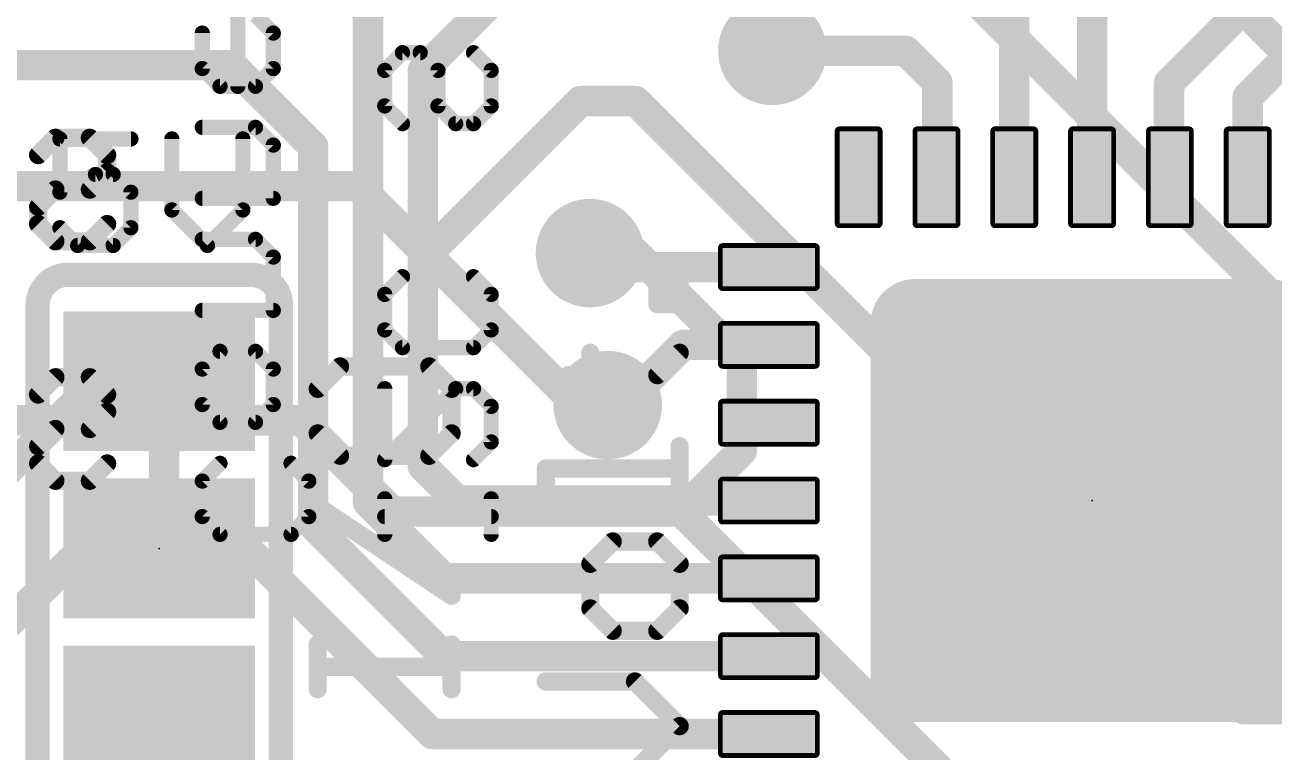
# Model space of a CAD drawing. Extents: x -0.1 to 65, y -0.1 to 31.1.
# Drawn here: x 12.04 to 22.48, y 9.29 to 15.37 of the extents above; entities that cross this region are included whole.
import ezdxf

# ---------------------------------------------------------------- set-up
doc = ezdxf.new("R2010")
doc.units = 0
for name, color, linetype in [('1', 12, 'CONTINUOUS'), ('16', 5, 'CONTINUOUS'), ('18', 110, 'CONTINUOUS'), ('21', 40, 'CONTINUOUS'), ('22', 6, 'CONTINUOUS'), ('23', 40, 'CONTINUOUS')]:
    doc.layers.add(name, color=color, linetype=linetype)

# ---------------------------------------------------------------- blocks, each defined once
blk = doc.blocks.new('RECT136000X64000R20')
at = {"const_width": 0.04}
blk.add_lwpolyline([(0.405, -0.16), (0.405, 0.16, 0.4142), (0.385, 0.18), (-0.385, 0.18, 0.4142), (-0.405, 0.16), (-0.405, -0.16, 0.4142), (-0.385, -0.18), (0.385, -0.18, 0.4142)], format="xyb", close=True, dxfattribs=at)
blk.add_solid([(-0.395, -0.17), (0.395, -0.17), (-0.395, 0.17), (0.395, 0.17)])
blk = doc.blocks.new('RECT64000X136000R20')
at = {"const_width": 0.04}
blk.add_lwpolyline([(0.18, -0.385), (0.18, 0.385, 0.4142), (0.16, 0.405), (-0.16, 0.405, 0.4142), (-0.18, 0.385), (-0.18, -0.385, 0.4142), (-0.16, -0.405), (0.16, -0.405, 0.4142)], format="xyb", close=True, dxfattribs=at)
blk.add_solid([(-0.17, -0.395), (0.17, -0.395), (-0.17, 0.395), (0.17, 0.395)])
blk = doc.blocks.new('RECT592000X592000R20')
at = {"const_width": 0.37}
blk.add_lwpolyline([(1.665, -1.48), (1.665, 1.48, 0.4142), (1.48, 1.665), (-1.48, 1.665, 0.4142), (-1.665, 1.48), (-1.665, -1.48, 0.4142), (-1.48, -1.665), (1.48, -1.665, 0.4142)], format="xyb", close=True, dxfattribs=at)
blk.add_solid([(-1.5054, -1.5054), (1.5054, -1.5054), (-1.5054, 1.5054), (1.5054, 1.5054)])
blk = doc.blocks.new('RECT')
blk.add_solid([(-0.5, -0.5), (0.5, -0.5), (-0.5, 0.5), (0.5, 0.5)])
blk = doc.blocks.new('ROUNDV')
at = {"const_width": 0.5}
blk.add_lwpolyline([(0, -0.25, 1), (0, 0.25, 1), (0, -0.25)], format="xyb", dxfattribs=at)

msp = doc.modelspace()

# ---------------------------------------------------------------- linework, layer by layer
at = {"layer": '1', "const_width": 0.254}
for points in [[(20.309, 14.095), (20.309, 16.714)], [(16.4095, 16.0285), (15.367, 14.986)], [(22.7214, 16.002), (21.6018, 14.8824)], [(14.9098, 15.8162), (14.9098, 11.3792)], [(20.959, 14.095), (20.959, 15.498)], [(19.4027, 15.1508), (18.288, 15.1508)], [(19.6662, 14.8873), (19.4027, 15.1508)], [(22.259, 14.766), (22.606, 15.113)], [(13.7716, 15.032), (11.913, 15.032)], [(14.4526, 14.351), (13.7716, 15.032)], [(15.367, 11.684), (15.367, 14.986)], [(19.6662, 14.8873), (19.6662, 14.1022)], [(21.6018, 14.8824), (21.6018, 14.1022)], [(22.259, 14.095), (22.259, 14.766)], [(14.4526, 14.351), (14.4526, 11.1898)], [(19.659, 14.095), (19.6662, 14.1022)], [(21.609, 14.095), (21.6018, 14.1022)], [(16.881, 13.345), (16.764, 13.462)], [(18.259, 13.345), (16.881, 13.345)], [(17.5424, 12.695), (17.0394, 12.192)], [(18.259, 12.695), (17.5424, 12.695)], [(12.646, 12.392), (11.557, 11.303)], [(13.166, 12.392), (12.646, 12.392)], [(17.0394, 12.192), (16.9124, 12.192)], [(13.208, 11.938), (13.208, 11.43)], [(15.656, 11.395), (15.367, 11.684)], [(14.9098, 11.3792), (15.544, 10.745)], [(18.259, 11.395), (15.656, 11.395)], [(14.4526, 11.1898), (15.5474, 10.095)], [(11.896, 10.36), (12.531, 10.995)], [(13.166, 10.995), (12.531, 10.995)], [(13.897, 10.995), (13.166, 10.995)], [(15.447, 9.445), (13.897, 10.995)], [(15.544, 10.745), (18.259, 10.745)], [(15.5474, 10.095), (18.259, 10.095)], [(13.166, 9.598), (13.166, 8.128)], [(18.259, 9.445), (15.447, 9.445)]]:
    msp.add_lwpolyline(points, dxfattribs=at)
at = {"layer": '1', "const_width": 0.127}
for points in [[(18.288, 15.2143, 1), (18.288, 15.0873)], [(19.4476, 15.1957, 1), (19.3578, 15.1059)], [(19.4027, 15.0873, 1), (19.4027, 15.2143)], [(22.606, 15.1765, 1), (22.606, 15.0495)], [(13.8165, 15.0769, 1), (13.7267, 14.9871)], [(13.7716, 14.9685, 1), (13.7716, 15.0955)], [(15.4305, 14.986, 1), (15.3035, 14.986)], [(15.3221, 15.0309, 1), (15.4119, 14.9411)], [(19.7297, 14.8873, 1), (19.6027, 14.8873)], [(19.6213, 14.8424, 1), (19.7111, 14.9322)], [(21.6653, 14.8824, 1), (21.5383, 14.8824)], [(21.5569, 14.9273, 1), (21.6467, 14.8375)], [(22.3225, 14.766, 1), (22.1955, 14.766)], [(22.2141, 14.8109, 1), (22.3039, 14.7211)], [(14.5161, 14.351, 1), (14.3891, 14.351)], [(14.4077, 14.3061, 1), (14.4975, 14.3959)], [(19.6141, 14.1399, 1), (19.7039, 14.0501)], [(19.7111, 14.0573, 1), (19.6213, 14.1471)], [(21.6467, 14.1471, 1), (21.5569, 14.0573)], [(21.5641, 14.0501, 1), (21.6539, 14.1399)], [(19.6027, 14.1022, 1), (19.7297, 14.1022)], [(20.2455, 14.095, 1), (20.3725, 14.095)], [(20.8955, 14.095, 1), (21.0225, 14.095)], [(21.5383, 14.1022, 1), (21.6653, 14.1022)], [(22.1955, 14.095, 1), (22.3225, 14.095)], [(16.8089, 13.5069, 1), (16.7191, 13.4171)], [(16.881, 13.4085, 1), (16.881, 13.2815)], [(18.259, 13.2815, 1), (18.259, 13.4085)], [(16.8361, 13.3001, 1), (16.9259, 13.3899)], [(17.5424, 12.7585, 1), (17.5424, 12.6315)], [(17.5873, 12.6501, 1), (17.4975, 12.7399)], [(18.259, 12.6315, 1), (18.259, 12.7585)], [(12.646, 12.4555, 1), (12.646, 12.3285)], [(12.6909, 12.3471, 1), (12.6011, 12.4369)], [(13.166, 12.3285, 1), (13.166, 12.4555)], [(16.9124, 12.2555, 1), (16.9124, 12.1285)], [(17.0394, 12.1285, 1), (17.0394, 12.2555)], [(16.9945, 12.2369, 1), (17.0843, 12.1471)], [(13.2715, 11.938, 1), (13.1445, 11.938)], [(15.4119, 11.7289, 1), (15.3221, 11.6391)], [(15.3035, 11.684, 1), (15.4305, 11.684)], [(13.1445, 11.43, 1), (13.2715, 11.43)], [(14.9547, 11.4241, 1), (14.8649, 11.3343)], [(15.656, 11.4585, 1), (15.656, 11.3315)], [(15.6111, 11.3501, 1), (15.7009, 11.4399)], [(18.259, 11.3315, 1), (18.259, 11.4585)], [(14.8463, 11.3792, 1), (14.9733, 11.3792)], [(14.4975, 11.2347, 1), (14.4077, 11.1449)], [(14.3891, 11.1898, 1), (14.5161, 11.1898)], [(12.531, 11.0585, 1), (12.531, 10.9315)], [(12.5759, 10.9501, 1), (12.4861, 11.0399)], [(13.166, 11.0585, 1), (13.166, 10.9315)], [(13.166, 10.9315, 1), (13.166, 11.0585)], [(13.9419, 11.0399, 1), (13.8521, 10.9501)], [(13.897, 10.9315, 1), (13.897, 11.0585)], [(15.544, 10.8085, 1), (15.544, 10.6815)], [(15.4991, 10.7001, 1), (15.5889, 10.7899)], [(18.259, 10.6815, 1), (18.259, 10.8085)], [(15.5474, 10.1585, 1), (15.5474, 10.0315)], [(15.5025, 10.0501, 1), (15.5923, 10.1399)], [(18.259, 10.0315, 1), (18.259, 10.1585)], [(13.2295, 9.598, 1), (13.1025, 9.598)], [(15.447, 9.5085, 1), (15.447, 9.3815)], [(15.4021, 9.4001, 1), (15.4919, 9.4899)], [(18.259, 9.3815, 1), (18.259, 9.5085)]]:
    msp.add_lwpolyline(points, format="xyb", dxfattribs=at)
at = {"layer": '16', "const_width": 0.254}
for points in [[(24.2062, 11.3538), (19.431, 16.129)], [(25.781, 11.938), (21.844, 15.875)], [(16.6854, 14.732), (15.4019, 13.4485)], [(16.6854, 14.732), (17.145, 14.732)], [(17.145, 14.732), (22.225, 9.652)], [(7.51, 14.02), (14.8304, 14.02)], [(15.4019, 13.4485), (14.8304, 14.02)], [(16.6584, 12.192), (15.4019, 13.4485)], [(16.764, 13.462), (17.145, 13.462)], [(17.145, 13.462), (18.034, 12.573)], [(18.034, 12.573), (18.034, 11.811)], [(16.6584, 12.192), (16.9124, 12.192)], [(14.351, 12.065), (7.555, 12.065)], [(15.113, 11.303), (14.351, 12.065)], [(18.034, 11.811), (17.526, 11.303)], [(17.526, 11.303), (15.113, 11.303)], [(17.526, 11.303), (19.685, 9.144)], [(58.801, 9.652), (22.225, 9.652)]]:
    msp.add_lwpolyline(points, dxfattribs=at)
at = {"layer": '16', "const_width": 0.127}
for points in [[(16.6854, 14.7955, 1), (16.6854, 14.6685)], [(16.7303, 14.6871, 1), (16.6405, 14.7769)], [(17.1899, 14.7769, 1), (17.1001, 14.6871)], [(17.145, 14.6685, 1), (17.145, 14.7955)], [(14.8753, 14.0649, 1), (14.7855, 13.9751)], [(14.8304, 13.9565, 1), (14.8304, 14.0835)], [(15.4468, 13.4934, 1), (15.357, 13.4036)], [(16.764, 13.5255, 1), (16.764, 13.3985)], [(17.1899, 13.5069, 1), (17.1001, 13.4171)], [(17.145, 13.3985, 1), (17.145, 13.5255)], [(15.357, 13.4934, 1), (15.4468, 13.4036)], [(15.357, 13.4036, 1), (15.4468, 13.4934)], [(18.0975, 12.573, 1), (17.9705, 12.573)], [(17.9891, 12.5281, 1), (18.0789, 12.6179)], [(16.6584, 12.2555, 1), (16.6584, 12.1285)], [(16.9124, 12.1285, 1), (16.9124, 12.2555)], [(16.6135, 12.1471, 1), (16.7033, 12.2369)], [(14.3959, 12.1099, 1), (14.3061, 12.0201)], [(14.351, 12.0015, 1), (14.351, 12.1285)], [(18.0789, 11.7661, 1), (17.9891, 11.8559)], [(17.9705, 11.811, 1), (18.0975, 11.811)], [(15.113, 11.3665, 1), (15.113, 11.2395)], [(15.0681, 11.2581, 1), (15.1579, 11.3479)], [(17.5709, 11.3479, 1), (17.4811, 11.2581)], [(17.4811, 11.3479, 1), (17.5709, 11.2581)], [(17.526, 11.2395, 1), (17.526, 11.3665)], [(22.225, 9.7155, 1), (22.225, 9.5885)], [(22.1801, 9.6071, 1), (22.2699, 9.6969)]]:
    msp.add_lwpolyline(points, format="xyb", dxfattribs=at)
at = {"layer": '21'}
for points, const_width in [([(12.9292, 14.4153), (12.336, 14.4153)], 0.127), ([(12.336, 14.4153), (12.336, 13.9704)], 0.127), ([(13.2715, 14.4153), (13.2715, 13.8221)], 0.127), ([(13.8647, 13.8221), (13.8647, 14.4153)], 0.127), ([(12.336, 13.9704), (12.6326, 14.1187)], 0.127), ([(12.6326, 14.1187), (12.7809, 14.1187)], 0.127), ([(12.7809, 14.1187), (12.9292, 13.9704)], 0.127), ([(12.9292, 13.9704), (12.9292, 13.6738)], 0.127), ([(13.2715, 13.8221), (13.5681, 13.5255)], 0.127), ([(13.5681, 13.5255), (13.8647, 13.8221)], 0.127), ([(12.4843, 13.5255), (12.336, 13.6738)], 0.127), ([(12.9292, 13.6738), (12.7809, 13.5255)], 0.127), ([(12.7809, 13.5255), (12.4843, 13.5255)], 0.127), ([(12.404, 13.281), (13.928, 13.281)], 0.2032), ([(17.3269, 13.0358), (17.3269, 13.2223)], 0.1524), ([(17.3269, 13.2223), (17.5133, 13.2223)], 0.1524), ([(17.5133, 13.2223), (17.5133, 13.0358)], 0.1524), ([(12.15, 8.963), (12.15, 13.027)], 0.2032), ([(14.182, 13.027), (14.182, 8.963)], 0.2032), ([(17.5133, 13.0358), (17.3269, 13.0358)], 0.1524), ([(16.7676, 12.2562), (16.7676, 12.6291)], 0.1524), ([(17.3269, 12.4427), (17.5133, 12.6291)], 0.1524), ([(14.6762, 12.5147), (14.4897, 12.3283)], 0.1524), ([(15.4219, 12.5147), (14.6762, 12.5147)], 0.1524), ([(15.6083, 12.3283), (15.4219, 12.5147)], 0.1524), ([(16.5812, 12.4427), (17.3269, 12.4427)], 0.1524), ([(14.4897, 12.3283), (14.4897, 11.9554)], 0.1524), ([(15.6083, 11.9554), (15.6083, 12.3283)], 0.1524), ([(14.4897, 11.9554), (14.6762, 11.769)], 0.1524), ([(15.4219, 11.769), (15.6083, 11.9554)], 0.1524), ([(17.5133, 11.4766), (17.5133, 11.8495)], 0.1524), ([(14.6762, 11.769), (15.4219, 11.769)], 0.1524), ([(16.3947, 11.4766), (16.3947, 11.6631)], 0.1524), ([(16.3947, 11.6631), (17.5133, 11.6631)], 0.1524), ([(15.6083, 10.5996), (14.4897, 11.3453)], 0.1524), ([(16.954, 11.053), (16.7676, 10.8665)], 0.1524), ([(17.3269, 11.053), (16.954, 11.053)], 0.1524), ([(17.5133, 10.8665), (17.3269, 11.053)], 0.1524), ([(16.7676, 10.8665), (16.7676, 10.4937)], 0.1524), ([(17.5133, 10.4937), (17.5133, 10.8665)], 0.1524), ([(16.7676, 10.4937), (16.954, 10.3072)], 0.1524), ([(17.3269, 10.3072), (17.5133, 10.4937)], 0.1524), ([(16.954, 10.3072), (17.3269, 10.3072)], 0.1524), ([(14.4897, 9.82), (14.4897, 10.1929)], 0.1524), ([(15.6083, 9.82), (15.6083, 10.1929)], 0.1524), ([(15.6083, 10.0064), (14.4897, 10.0064)], 0.1524), ([(17.1405, 9.8836), (16.3947, 9.8836)], 0.1524), ([(17.5133, 9.5107), (17.1405, 9.8836)], 0.1524), ([(17.1405, 9.1379), (17.5133, 9.5107)], 0.1524)]:
    msp.add_lwpolyline(points, dxfattribs=dict(at, const_width=const_width))
for points, const_width in [([(12.3677, 14.4153, 1), (12.3042, 14.4153)], 0.0635), ([(12.336, 14.447, 1), (12.336, 14.3835)], 0.0635), ([(12.9292, 14.3835, 1), (12.9292, 14.447)], 0.0635), ([(13.3033, 14.4153, 1), (13.2398, 14.4153)], 0.0635), ([(13.8964, 14.4153, 1), (13.8329, 14.4153)], 0.0635), ([(12.6326, 14.1504, 1), (12.6326, 14.0869)], 0.0635), ([(12.6468, 14.0903, 1), (12.6184, 14.1471)], 0.0635), ([(12.8033, 14.1411, 1), (12.7584, 14.0962)], 0.0635), ([(12.7809, 14.0869, 1), (12.7809, 14.1504)], 0.0635), ([(12.3218, 13.9988, 1), (12.3502, 13.942)], 0.0635), ([(12.3042, 13.9704, 1), (12.3677, 13.9704)], 0.0635), ([(12.9609, 13.9704, 1), (12.8974, 13.9704)], 0.0635), ([(12.9067, 13.9479, 1), (12.9516, 13.9928)], 0.0635), ([(13.294, 13.8445, 1), (13.249, 13.7996)], 0.0635), ([(13.8871, 13.7996, 1), (13.8422, 13.8445)], 0.0635), ([(13.2398, 13.8221, 1), (13.3033, 13.8221)], 0.0635), ([(13.8329, 13.8221, 1), (13.8964, 13.8221)], 0.0635), ([(12.3584, 13.6962, 1), (12.3135, 13.6513)], 0.0635), ([(12.8974, 13.6738, 1), (12.9609, 13.6738)], 0.0635), ([(12.9516, 13.6513, 1), (12.9067, 13.6962)], 0.0635), ([(12.4843, 13.5573, 1), (12.4843, 13.4938)], 0.0635), ([(12.4618, 13.503, 1), (12.5067, 13.548)], 0.0635), ([(12.7584, 13.548, 1), (12.8033, 13.503)], 0.0635), ([(12.7809, 13.4938, 1), (12.7809, 13.5573)], 0.0635), ([(13.5456, 13.548, 1), (13.5905, 13.503)], 0.0635), ([(13.5456, 13.503, 1), (13.5905, 13.548)], 0.0635), ([(12.404, 13.281, 0.4142), (12.15, 13.027)], 0.2032), ([(12.404, 13.3318, 1), (12.404, 13.2302)], 0.1016), ([(12.404, 13.2302, 1), (12.404, 13.3318)], 0.1016), ([(14.182, 13.027, 0.4142), (13.928, 13.281)], 0.2032), ([(13.928, 13.3318, 1), (13.928, 13.2302)], 0.1016), ([(13.928, 13.2302, 1), (13.928, 13.3318)], 0.1016), ([(17.365, 13.2223, 1), (17.2888, 13.2223)], 0.0762), ([(17.3269, 13.2604, 1), (17.3269, 13.1842)], 0.0762), ([(17.5514, 13.2223, 1), (17.4752, 13.2223)], 0.0762), ([(17.5133, 13.1842, 1), (17.5133, 13.2604)], 0.0762), ([(12.2008, 13.027, 1), (12.0992, 13.027)], 0.1016), ([(12.0992, 13.027, 1), (12.2008, 13.027)], 0.1016), ([(14.2328, 13.027, 1), (14.1312, 13.027)], 0.1016), ([(14.1312, 13.027, 1), (14.2328, 13.027)], 0.1016), ([(17.3269, 13.0739, 1), (17.3269, 12.9977)], 0.0762), ([(17.2888, 13.0358, 1), (17.365, 13.0358)], 0.0762), ([(17.4752, 13.0358, 1), (17.5514, 13.0358)], 0.0762), ([(17.5133, 12.9977, 1), (17.5133, 13.0739)], 0.0762), ([(16.8057, 12.6291, 1), (16.7295, 12.6291)], 0.0762), ([(17.5402, 12.6022, 1), (17.4864, 12.656)], 0.0762), ([(14.6762, 12.5528, 1), (14.6762, 12.4766)], 0.0762), ([(14.7031, 12.4878, 1), (14.6492, 12.5416)], 0.0762), ([(15.4488, 12.5416, 1), (15.3949, 12.4878)], 0.0762), ([(15.4219, 12.4766, 1), (15.4219, 12.5528)], 0.0762), ([(16.5812, 12.4808, 1), (16.5812, 12.4046)], 0.0762), ([(17.2999, 12.4696, 1), (17.3538, 12.4157)], 0.0762), ([(17.3269, 12.4046, 1), (17.3269, 12.4808)], 0.0762), ([(14.5278, 12.3283, 1), (14.4516, 12.3283)], 0.0762), ([(14.4628, 12.3552, 1), (14.5167, 12.3013)], 0.0762), ([(15.6464, 12.3283, 1), (15.5702, 12.3283)], 0.0762), ([(15.5814, 12.3013, 1), (15.6352, 12.3552)], 0.0762), ([(16.7295, 12.2562, 1), (16.8057, 12.2562)], 0.0762), ([(14.5167, 11.9824, 1), (14.4628, 11.9285)], 0.0762), ([(15.6352, 11.9285, 1), (15.5814, 11.9824)], 0.0762), ([(14.4516, 11.9554, 1), (14.5278, 11.9554)], 0.0762), ([(15.5702, 11.9554, 1), (15.6464, 11.9554)], 0.0762), ([(17.5514, 11.8495, 1), (17.4752, 11.8495)], 0.0762), ([(14.6762, 11.8071, 1), (14.6762, 11.7309)], 0.0762), ([(14.6492, 11.7421, 1), (14.7031, 11.7959)], 0.0762), ([(15.3949, 11.7959, 1), (15.4488, 11.7421)], 0.0762), ([(15.4219, 11.7309, 1), (15.4219, 11.8071)], 0.0762), ([(16.4328, 11.6631, 1), (16.3566, 11.6631)], 0.0762), ([(16.3947, 11.7012, 1), (16.3947, 11.625)], 0.0762), ([(17.5133, 11.625, 1), (17.5133, 11.7012)], 0.0762), ([(16.3566, 11.4766, 1), (16.4328, 11.4766)], 0.0762), ([(17.4752, 11.4766, 1), (17.5514, 11.4766)], 0.0762), ([(14.5109, 11.377, 1), (14.4686, 11.3136)], 0.0762), ([(16.954, 11.0911, 1), (16.954, 11.0149)], 0.0762), ([(16.981, 11.026, 1), (16.9271, 11.0799)], 0.0762), ([(17.3538, 11.0799, 1), (17.2999, 11.026)], 0.0762), ([(17.3269, 11.0149, 1), (17.3269, 11.0911)], 0.0762), ([(16.8057, 10.8665, 1), (16.7295, 10.8665)], 0.0762), ([(16.7407, 10.8935, 1), (16.7945, 10.8396)], 0.0762), ([(17.5514, 10.8665, 1), (17.4752, 10.8665)], 0.0762), ([(17.4864, 10.8396, 1), (17.5402, 10.8935)], 0.0762), ([(15.5872, 10.5679, 1), (15.6294, 10.6313)], 0.0762), ([(16.7945, 10.5206, 1), (16.7407, 10.4667)], 0.0762), ([(17.5402, 10.4667, 1), (17.4864, 10.5206)], 0.0762), ([(16.7295, 10.4937, 1), (16.8057, 10.4937)], 0.0762), ([(17.4752, 10.4937, 1), (17.5514, 10.4937)], 0.0762), ([(16.954, 10.3453, 1), (16.954, 10.2691)], 0.0762), ([(16.9271, 10.2803, 1), (16.981, 10.3342)], 0.0762), ([(17.2999, 10.3342, 1), (17.3538, 10.2803)], 0.0762), ([(17.3269, 10.2691, 1), (17.3269, 10.3453)], 0.0762), ([(14.5278, 10.1929, 1), (14.4516, 10.1929)], 0.0762), ([(15.6464, 10.1929, 1), (15.5702, 10.1929)], 0.0762), ([(14.4897, 10.0445, 1), (14.4897, 9.9683)], 0.0762), ([(15.6083, 9.9683, 1), (15.6083, 10.0445)], 0.0762), ([(16.3947, 9.9217, 1), (16.3947, 9.8455)], 0.0762), ([(17.1674, 9.9105, 1), (17.1135, 9.8566)], 0.0762), ([(17.1405, 9.8455, 1), (17.1405, 9.9217)], 0.0762), ([(14.4516, 9.82, 1), (14.5278, 9.82)], 0.0762), ([(15.5702, 9.82, 1), (15.6464, 9.82)], 0.0762), ([(17.5402, 9.4838, 1), (17.4864, 9.5376)], 0.0762), ([(17.4864, 9.4838, 1), (17.5402, 9.5376)], 0.0762)]:
    msp.add_lwpolyline(points, format="xyb", dxfattribs=dict(at, const_width=const_width))
at = {"layer": '22'}
for points, const_width in [([(13.8221, 15.4477), (13.8221, 14.8546)], 0.127), ([(14.1187, 15.2995), (13.9704, 15.4477)], 0.127), ([(13.5255, 15.2995), (13.5255, 15.0029)], 0.127), ([(14.1187, 15.0029), (14.1187, 15.2995)], 0.127), ([(15.1978, 15.1359), (15.0495, 14.9876)], 0.127), ([(15.3461, 15.1359), (15.1978, 15.1359)], 0.127), ([(15.4944, 14.9876), (15.3461, 15.1359)], 0.127), ([(15.791, 15.1359), (15.9393, 14.9876)], 0.127), ([(13.5255, 15.0029), (13.6738, 14.8546)], 0.127), ([(13.9704, 14.8546), (14.1187, 15.0029)], 0.127), ([(15.0495, 14.9876), (15.0495, 14.691)], 0.127), ([(15.4944, 14.691), (15.4944, 14.9876)], 0.127), ([(15.9393, 14.9876), (15.9393, 14.691)], 0.127), ([(13.6738, 14.8546), (13.9704, 14.8546)], 0.127), ([(15.0495, 14.691), (15.1978, 14.5427)], 0.127), ([(15.6427, 14.5427), (15.4944, 14.691)], 0.127), ([(15.9393, 14.691), (15.791, 14.5427)], 0.127), ([(13.9704, 14.5122), (13.5255, 14.5122)], 0.127), ([(14.1187, 14.3639), (13.9704, 14.5122)], 0.127), ([(15.791, 14.5427), (15.6427, 14.5427)], 0.127), ([(12.1541, 14.2805), (12.2982, 14.4245)], 0.1524), ([(12.2982, 14.4245), (12.5863, 14.4245)], 0.1524), ([(12.5863, 14.4245), (12.7304, 14.2805)], 0.1524), ([(14.1187, 13.9191), (14.1187, 14.3639)], 0.127), ([(12.7304, 14.2805), (12.7304, 14.1364)], 0.1524), ([(12.7304, 14.1364), (12.5863, 13.9924)], 0.1524), ([(12.2982, 13.9924), (12.1541, 13.8483)], 0.1524), ([(12.5863, 13.9924), (12.2982, 13.9924)], 0.1524), ([(12.1541, 13.8483), (12.1541, 13.7043)], 0.1524), ([(13.5255, 13.9191), (14.1187, 13.9191)], 0.127), ([(12.1541, 13.7043), (12.2982, 13.5602)], 0.1524), ([(12.5863, 13.5602), (12.7304, 13.7043)], 0.1524), ([(12.2982, 13.5602), (12.5863, 13.5602)], 0.1524), ([(13.9704, 13.5767), (13.5255, 13.5767)], 0.127), ([(14.1187, 13.4284), (13.9704, 13.5767)], 0.127), ([(14.1187, 12.9835), (14.1187, 13.4284)], 0.127), ([(15.0495, 13.1166), (15.1978, 13.2649)], 0.127), ([(15.791, 13.2649), (15.9393, 13.1166)], 0.127), ([(15.0495, 12.82), (15.0495, 13.1166)], 0.127), ([(15.9393, 13.1166), (15.9393, 12.82)], 0.127), ([(13.5255, 12.9835), (14.1187, 12.9835)], 0.127), ([(15.1978, 12.6717), (15.0495, 12.82)], 0.127), ([(15.9393, 12.82), (15.791, 12.6717)], 0.127), ([(15.791, 12.6717), (15.1978, 12.6717)], 0.127), ([(13.5255, 12.4929), (13.6738, 12.6412)], 0.127), ([(13.6738, 12.6412), (13.9704, 12.6412)], 0.127), ([(13.9704, 12.6412), (14.1187, 12.4929)], 0.127), ([(13.5255, 12.1963), (13.5255, 12.4929)], 0.127), ([(14.1187, 12.4929), (14.1187, 12.1963)], 0.127), ([(12.1541, 12.2805), (12.2982, 12.4245)], 0.1524), ([(12.2982, 12.4245), (12.5863, 12.4245)], 0.1524), ([(12.5863, 12.4245), (12.7304, 12.2805)], 0.1524), ([(12.7304, 12.2805), (12.7304, 12.1364)], 0.1524), ([(15.0495, 12.3293), (15.0495, 11.7362)], 0.127), ([(15.0495, 11.7362), (15.6427, 12.3293)], 0.127), ([(15.6427, 12.3293), (15.791, 12.3293)], 0.127), ([(15.791, 12.3293), (15.9393, 12.1811)], 0.127), ([(12.7304, 12.1364), (12.5863, 11.9924)], 0.1524), ([(13.6738, 12.048), (13.5255, 12.1963)], 0.127), ([(14.1187, 12.1963), (13.9704, 12.048)], 0.127), ([(15.9393, 12.1811), (15.9393, 11.8845)], 0.127), ([(13.9704, 12.048), (13.6738, 12.048)], 0.127), ([(12.2982, 11.9924), (12.1541, 11.8483)], 0.1524), ([(12.5863, 11.9924), (12.2982, 11.9924)], 0.1524), ([(12.1541, 11.8483), (12.1541, 11.7043)], 0.1524), ([(15.9393, 11.8845), (15.791, 11.7362)], 0.127), ([(12.1541, 11.7043), (12.2982, 11.5602)], 0.1524), ([(12.5863, 11.5602), (12.7304, 11.7043)], 0.1524), ([(13.5255, 11.5574), (13.6738, 11.7057)], 0.127), ([(14.267, 11.7057), (14.4153, 11.5574)], 0.127), ([(12.2982, 11.5602), (12.5863, 11.5602)], 0.1524), ([(13.5255, 11.2608), (13.5255, 11.5574)], 0.127), ([(14.4153, 11.5574), (14.4153, 11.2608)], 0.127), ([(15.0495, 11.1125), (15.0495, 11.4091)], 0.127), ([(15.9393, 11.1125), (15.9393, 11.4091)], 0.127), ([(13.6738, 11.1125), (13.5255, 11.2608)], 0.127), ([(14.4153, 11.2608), (14.267, 11.1125)], 0.127), ([(15.0495, 11.2608), (15.9393, 11.2608)], 0.127), ([(14.267, 11.1125), (13.6738, 11.1125)], 0.127)]:
    msp.add_lwpolyline(points, dxfattribs=dict(at, const_width=const_width))
for points, const_width in [([(13.5573, 15.2995, 1), (13.4938, 15.2995)], 0.0635), ([(14.1504, 15.2995, 1), (14.0869, 15.2995)], 0.0635), ([(14.0962, 15.277, 1), (14.1411, 15.3219)], 0.0635), ([(15.1978, 15.1677, 1), (15.1978, 15.1042)], 0.0635), ([(15.2202, 15.1135, 1), (15.1753, 15.1584)], 0.0635), ([(15.3685, 15.1584, 1), (15.3236, 15.1135)], 0.0635), ([(15.3461, 15.1042, 1), (15.3461, 15.1677)], 0.0635), ([(15.8134, 15.1584, 1), (15.7685, 15.1135)], 0.0635), ([(13.548, 15.0253, 1), (13.503, 14.9804)], 0.0635), ([(13.4938, 15.0029, 1), (13.5573, 15.0029)], 0.0635), ([(14.0869, 15.0029, 1), (14.1504, 15.0029)], 0.0635), ([(14.1411, 14.9804, 1), (14.0962, 15.0253)], 0.0635), ([(15.0813, 14.9876, 1), (15.0177, 14.9876)], 0.0635), ([(15.027, 15.0101, 1), (15.072, 14.9652)], 0.0635), ([(15.5261, 14.9876, 1), (15.4626, 14.9876)], 0.0635), ([(15.4719, 14.9652, 1), (15.5168, 15.0101)], 0.0635), ([(15.971, 14.9876, 1), (15.9075, 14.9876)], 0.0635), ([(15.9168, 14.9652, 1), (15.9617, 15.0101)], 0.0635), ([(13.6738, 14.8863, 1), (13.6738, 14.8228)], 0.0635), ([(13.6513, 14.8321, 1), (13.6962, 14.877)], 0.0635), ([(13.7903, 14.8546, 1), (13.8538, 14.8546)], 0.0635), ([(13.9479, 14.877, 1), (13.9928, 14.8321)], 0.0635), ([(13.9704, 14.8228, 1), (13.9704, 14.8863)], 0.0635), ([(15.0177, 14.691, 1), (15.0813, 14.691)], 0.0635), ([(15.072, 14.7135, 1), (15.027, 14.6686)], 0.0635), ([(15.5168, 14.7135, 1), (15.4719, 14.6686)], 0.0635), ([(15.4626, 14.691, 1), (15.5261, 14.691)], 0.0635), ([(15.9075, 14.691, 1), (15.971, 14.691)], 0.0635), ([(15.9617, 14.6686, 1), (15.9168, 14.7135)], 0.0635), ([(13.5255, 14.544, 1), (13.5255, 14.4805)], 0.0635), ([(13.9928, 14.5347, 1), (13.9479, 14.4898)], 0.0635), ([(13.9704, 14.4805, 1), (13.9704, 14.544)], 0.0635), ([(15.1753, 14.5203, 1), (15.2202, 14.5652)], 0.0635), ([(15.6427, 14.5745, 1), (15.6427, 14.511)], 0.0635), ([(15.6202, 14.5203, 1), (15.6651, 14.5652)], 0.0635), ([(15.7685, 14.5652, 1), (15.8134, 14.5203)], 0.0635), ([(15.791, 14.511, 1), (15.791, 14.5745)], 0.0635), ([(12.2982, 14.4626, 1), (12.2982, 14.3864)], 0.0762), ([(12.3251, 14.3976, 1), (12.2712, 14.4515)], 0.0762), ([(12.6132, 14.4515, 1), (12.5594, 14.3976)], 0.0762), ([(12.5863, 14.3864, 1), (12.5863, 14.4626)], 0.0762), ([(14.1504, 14.3639, 1), (14.0869, 14.3639)], 0.0635), ([(14.0962, 14.3415, 1), (14.1411, 14.3864)], 0.0635), ([(12.1272, 14.3074, 1), (12.1811, 14.2535)], 0.0762), ([(12.7685, 14.2805, 1), (12.6923, 14.2805)], 0.0762), ([(12.7034, 14.2535, 1), (12.7573, 14.3074)], 0.0762), ([(12.7573, 14.1095, 1), (12.7034, 14.1634)], 0.0762), ([(12.6923, 14.1364, 1), (12.7685, 14.1364)], 0.0762), ([(12.2982, 14.0305, 1), (12.2982, 13.9543)], 0.0762), ([(12.3251, 13.9654, 1), (12.2712, 14.0193)], 0.0762), ([(12.5594, 14.0193, 1), (12.6132, 13.9654)], 0.0762), ([(12.5863, 13.9543, 1), (12.5863, 14.0305)], 0.0762), ([(12.1922, 13.8483, 1), (12.116, 13.8483)], 0.0762), ([(12.1272, 13.8753, 1), (12.1811, 13.8214)], 0.0762), ([(13.5255, 13.9508, 1), (13.5255, 13.8873)], 0.0635), ([(14.0869, 13.9191, 1), (14.1504, 13.9191)], 0.0635), ([(14.1187, 13.8873, 1), (14.1187, 13.9508)], 0.0635), ([(12.1811, 13.7312, 1), (12.1272, 13.6773)], 0.0762), ([(12.7573, 13.6773, 1), (12.7034, 13.7312)], 0.0762), ([(12.116, 13.7043, 1), (12.1922, 13.7043)], 0.0762), ([(12.2982, 13.5983, 1), (12.2982, 13.5221)], 0.0762), ([(12.2712, 13.5333, 1), (12.3251, 13.5871)], 0.0762), ([(12.5594, 13.5871, 1), (12.6132, 13.5333)], 0.0762), ([(12.5863, 13.5221, 1), (12.5863, 13.5983)], 0.0762), ([(13.5255, 13.6085, 1), (13.5255, 13.545)], 0.0635), ([(13.9928, 13.5992, 1), (13.9479, 13.5543)], 0.0635), ([(13.9704, 13.545, 1), (13.9704, 13.6085)], 0.0635), ([(14.1504, 13.4284, 1), (14.0869, 13.4284)], 0.0635), ([(14.0962, 13.406, 1), (14.1411, 13.4509)], 0.0635), ([(15.2202, 13.2424, 1), (15.1753, 13.2873)], 0.0635), ([(15.8134, 13.2873, 1), (15.7685, 13.2424)], 0.0635), ([(15.0813, 13.1166, 1), (15.0177, 13.1166)], 0.0635), ([(15.027, 13.139, 1), (15.072, 13.0941)], 0.0635), ([(15.971, 13.1166, 1), (15.9075, 13.1166)], 0.0635), ([(15.9168, 13.0941, 1), (15.9617, 13.139)], 0.0635), ([(13.5255, 13.0153, 1), (13.5255, 12.9518)], 0.0635), ([(14.1187, 12.9518, 1), (14.1187, 13.0153)], 0.0635), ([(14.0869, 12.9835, 1), (14.1504, 12.9835)], 0.0635), ([(15.0177, 12.82, 1), (15.0813, 12.82)], 0.0635), ([(15.072, 12.8424, 1), (15.027, 12.7975)], 0.0635), ([(15.9075, 12.82, 1), (15.971, 12.82)], 0.0635), ([(15.9617, 12.7975, 1), (15.9168, 12.8424)], 0.0635), ([(15.1978, 12.7034, 1), (15.1978, 12.6399)], 0.0635), ([(15.791, 12.6399, 1), (15.791, 12.7034)], 0.0635), ([(13.6738, 12.6729, 1), (13.6738, 12.6094)], 0.0635), ([(13.6962, 12.6187, 1), (13.6513, 12.6636)], 0.0635), ([(13.9928, 12.6636, 1), (13.9479, 12.6187)], 0.0635), ([(13.9704, 12.6094, 1), (13.9704, 12.6729)], 0.0635), ([(15.1753, 12.6492, 1), (15.2202, 12.6941)], 0.0635), ([(15.7685, 12.6941, 1), (15.8134, 12.6492)], 0.0635), ([(13.5573, 12.4929, 1), (13.4938, 12.4929)], 0.0635), ([(13.503, 12.5153, 1), (13.548, 12.4704)], 0.0635), ([(14.1504, 12.4929, 1), (14.0869, 12.4929)], 0.0635), ([(14.0962, 12.4704, 1), (14.1411, 12.5153)], 0.0635), ([(12.2982, 12.4626, 1), (12.2982, 12.3864)], 0.0762), ([(12.3251, 12.3976, 1), (12.2712, 12.4515)], 0.0762), ([(12.6132, 12.4515, 1), (12.5594, 12.3976)], 0.0762), ([(12.5863, 12.3864, 1), (12.5863, 12.4626)], 0.0762), ([(12.1272, 12.3074, 1), (12.1811, 12.2535)], 0.0762), ([(12.7685, 12.2805, 1), (12.6923, 12.2805)], 0.0762), ([(12.7034, 12.2535, 1), (12.7573, 12.3074)], 0.0762), ([(15.0813, 12.3293, 1), (15.0177, 12.3293)], 0.0635), ([(15.6427, 12.3611, 1), (15.6427, 12.2976)], 0.0635), ([(15.6651, 12.3069, 1), (15.6202, 12.3518)], 0.0635), ([(15.8134, 12.3518, 1), (15.7685, 12.3069)], 0.0635), ([(15.791, 12.2976, 1), (15.791, 12.3611)], 0.0635), ([(12.7573, 12.1095, 1), (12.7034, 12.1634)], 0.0762), ([(13.548, 12.2188, 1), (13.503, 12.1739)], 0.0635), ([(13.4938, 12.1963, 1), (13.5573, 12.1963)], 0.0635), ([(14.0869, 12.1963, 1), (14.1504, 12.1963)], 0.0635), ([(14.1411, 12.1739, 1), (14.0962, 12.2188)], 0.0635), ([(15.971, 12.1811, 1), (15.9075, 12.1811)], 0.0635), ([(15.9168, 12.1586, 1), (15.9617, 12.2035)], 0.0635), ([(12.6923, 12.1364, 1), (12.7685, 12.1364)], 0.0762), ([(13.6738, 12.0798, 1), (13.6738, 12.0163)], 0.0635), ([(13.9704, 12.0163, 1), (13.9704, 12.0798)], 0.0635), ([(12.2982, 12.0305, 1), (12.2982, 11.9543)], 0.0762), ([(12.3251, 11.9654, 1), (12.2712, 12.0193)], 0.0762), ([(12.5594, 12.0193, 1), (12.6132, 11.9654)], 0.0762), ([(12.5863, 11.9543, 1), (12.5863, 12.0305)], 0.0762), ([(13.6513, 12.0256, 1), (13.6962, 12.0705)], 0.0635), ([(13.9479, 12.0705, 1), (13.9928, 12.0256)], 0.0635), ([(12.1922, 11.8483, 1), (12.116, 11.8483)], 0.0762), ([(12.1272, 11.8753, 1), (12.1811, 11.8214)], 0.0762), ([(15.9075, 11.8845, 1), (15.971, 11.8845)], 0.0635), ([(15.9617, 11.862, 1), (15.9168, 11.9069)], 0.0635), ([(12.1811, 11.7312, 1), (12.1272, 11.6773)], 0.0762), ([(12.116, 11.7043, 1), (12.1922, 11.7043)], 0.0762), ([(12.7573, 11.6773, 1), (12.7034, 11.7312)], 0.0762), ([(13.6962, 11.6832, 1), (13.6513, 11.7281)], 0.0635), ([(14.2894, 11.7281, 1), (14.2445, 11.6832)], 0.0635), ([(15.0177, 11.7362, 1), (15.0813, 11.7362)], 0.0635), ([(15.027, 11.7586, 1), (15.072, 11.7137)], 0.0635), ([(15.7685, 11.7586, 1), (15.8134, 11.7137)], 0.0635), ([(12.2982, 11.5983, 1), (12.2982, 11.5221)], 0.0762), ([(12.2712, 11.5333, 1), (12.3251, 11.5871)], 0.0762), ([(12.5594, 11.5871, 1), (12.6132, 11.5333)], 0.0762), ([(12.5863, 11.5221, 1), (12.5863, 11.5983)], 0.0762), ([(13.5573, 11.5574, 1), (13.4938, 11.5574)], 0.0635), ([(13.503, 11.5798, 1), (13.548, 11.5349)], 0.0635), ([(14.447, 11.5574, 1), (14.3835, 11.5574)], 0.0635), ([(14.3928, 11.5349, 1), (14.4377, 11.5798)], 0.0635), ([(15.0813, 11.4091, 1), (15.0177, 11.4091)], 0.0635), ([(15.971, 11.4091, 1), (15.9075, 11.4091)], 0.0635), ([(13.548, 11.2832, 1), (13.503, 11.2383)], 0.0635), ([(13.4938, 11.2608, 1), (13.5573, 11.2608)], 0.0635), ([(14.3835, 11.2608, 1), (14.447, 11.2608)], 0.0635), ([(14.4377, 11.2383, 1), (14.3928, 11.2832)], 0.0635), ([(15.0495, 11.2925, 1), (15.0495, 11.229)], 0.0635), ([(15.9393, 11.229, 1), (15.9393, 11.2925)], 0.0635), ([(13.6738, 11.1443, 1), (13.6738, 11.0808)], 0.0635), ([(13.6513, 11.09, 1), (13.6962, 11.135)], 0.0635), ([(14.2445, 11.135, 1), (14.2894, 11.09)], 0.0635), ([(14.267, 11.0808, 1), (14.267, 11.1443)], 0.0635), ([(15.0177, 11.1125, 1), (15.0813, 11.1125)], 0.0635), ([(15.9075, 11.1125, 1), (15.971, 11.1125)], 0.0635)]:
    msp.add_lwpolyline(points, format="xyb", dxfattribs=dict(at, const_width=const_width))
at = {"layer": '23'}
for p in [(20.959, 11.395), (13.166, 10.995)]:
    msp.add_point(p, dxfattribs=at)

# ---------------------------------------------------------------- block references
at = {"layer": '1', "rotation": 270}
for name, p in [('RECT136000X64000R20', (19.009, 14.095)), ('RECT136000X64000R20', (19.659, 14.095)), ('RECT136000X64000R20', (20.309, 14.095)), ('RECT136000X64000R20', (20.959, 14.095)), ('RECT136000X64000R20', (21.609, 14.095)), ('RECT136000X64000R20', (22.259, 14.095)), ('RECT64000X136000R20', (18.259, 13.345)), ('RECT592000X592000R20', (20.959, 11.395)), ('RECT64000X136000R20', (18.259, 12.695)), ('RECT64000X136000R20', (18.259, 12.045)), ('RECT64000X136000R20', (18.259, 11.395)), ('RECT64000X136000R20', (18.259, 10.745)), ('RECT64000X136000R20', (18.259, 10.095)), ('RECT64000X136000R20', (18.259, 9.445))]:
    msp.add_blockref(name, p, dxfattribs=at)
at = {"layer": '1', "xscale": 1.1684, "yscale": 1.6002, "rotation": 270}
for p in [(13.166, 12.392), (13.166, 10.995), (13.166, 9.598)]:
    msp.add_blockref('RECT', p, dxfattribs=at)
at = {"layer": '18', "xscale": 0.9064, "yscale": 0.9064}
for p in [(18.288, 15.1508), (18.288, 15.1508), (16.764, 13.462), (16.764, 13.462), (16.9124, 12.192), (16.9124, 12.192)]:
    msp.add_blockref('ROUNDV', p, dxfattribs=at)

doc.saveas('drawing.dxf')
